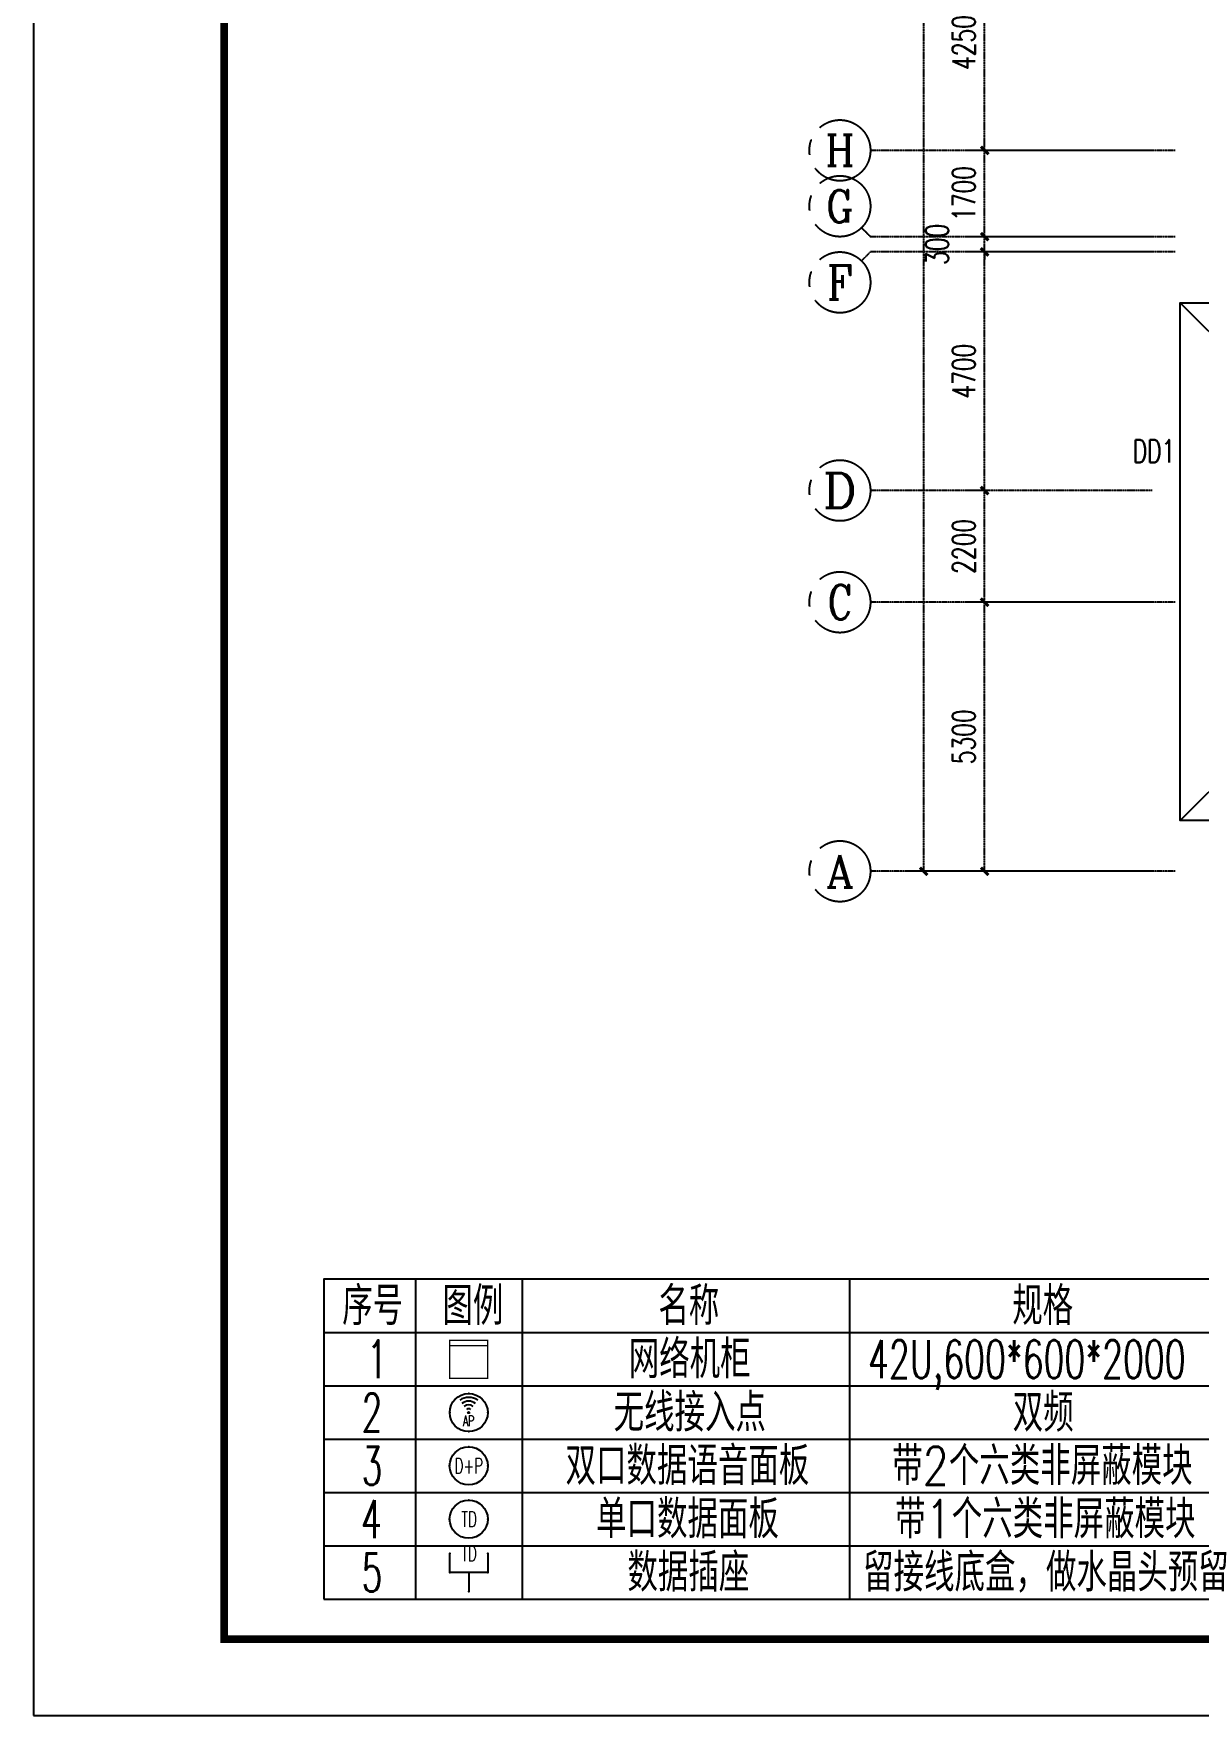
# Model space of a CAD drawing. Extents: x 1241380 to 1952554, y 1012187 to 1766051.
# Drawn here: x 1546439 to 1569373, y 1186195 to 1219321 of the extents above; entities that cross this region are included whole.
import ezdxf
from ezdxf.enums import TextEntityAlignment as Align

# ---------------------------------------------------------------- set-up
doc = ezdxf.new("R2010")
doc.units = 0
doc.linetypes.add('CENTER', pattern=[2, 1.25, -0.25, 0.25, -0.25])
for name, color, linetype in [('1-建筑底图', 8, 'Continuous'), ('AXIS', 251, 'CENTER'), ('AXIS_TEXT', 7, 'Continuous'), ('BTTK', 7, 'Continuous'), ('PUB_TITLE', 7, 'Continuous'), ('TEL_TAB', 7, 'Continuous'), ('WALL', 2, 'Continuous')]:
    doc.layers.add(name, color=color, linetype=linetype)
doc.styles.add('_TCH_AXIS', font='COMPLEX', dxfattribs={"bigfont": 'GBCBIG'})
doc.styles.add('_TCH_DIM', font='SIMPLEX', dxfattribs={"bigfont": 'GBCBIG'})
doc.styles.add('_TCH_DIM_T3', font='SIMPLEX', dxfattribs={"width": 0.705882, "bigfont": 'GBCBIG'})
doc.styles.add('_TEL_DIM', font='SIMPLEX', dxfattribs={"width": 0.8, "height": 3.5, "bigfont": 'HZTXT'})
doc.styles.add('COMPLEX', font='COMPLEX')
doc.styles.add('HZ(TK)', font='geniso.shx', dxfattribs={"width": 0.9, "bigfont": 'hztxt.shx'})
doc.styles.get("Standard").update_dxf_attribs({"font": 'gbeitc.shx', "bigfont": 'gbcbig.shx'})
doc.linetypes.add('JIEDI', pattern='A,1.25,-0.25,0.25,-0.25,0.625,["/",Standard,S=0.6,R=0,X=0,Y=-0.3],0.625,-0.25,0.25,-0.25', length=4)
doc.dimstyles.new('_TCH_ARCH&&150', dxfattribs={"dimtxt": 446.25, "dimasz": 150, "dimexe": 375, "dimexo": 450, "dimgap": 189.375, "dimtad": 1, "dimdec": 0, "dimzin": 0, "dimdsep": 46, "dimtxsty": '_TCH_DIM_T3', "dimblk": 'ARCHTICK', "dimcen": 0.09, "dimclrt": 7, "dimazin": 2, "dimtfac": 1, "dimtdec": 0, "dimtix": 1, "dimtmove": 2, "dimatfit": 3, "dimfxl": 1, "dimtolj": 1, "dimtzin": 0, "dimarcsym": 0})

# ---------------------------------------------------------------- blocks, each defined once
blk = doc.blocks.new('_AXISO')
blk.add_circle((0, 0), 0.5)
at = {"layer": 'AXIS_TEXT', "style": 'COMPLEX', "width": 1.041667}
blk.add_attdef('A', text='', height=0.56, dxfattribs=at).set_placement((-0.25, -0.28), (0.25, -0.28), align=Align.FIT)
blk = doc.blocks.new('_ArchTick')
at = {"color": 0, "linetype": 'ByBlock', "const_width": 0.4}
blk.add_lwpolyline([(-0.5, -0.5), (0.5, 0.5)], dxfattribs=at)
blk = doc.blocks.new('*D137')
at = {"layer": 'AXIS', "color": 0, "lineweight": -2, "transparency": 16777216}
for p, q in [((924408, 863592), (919533, 863592)), ((919908, 773292), (919908, 863592)), ((924408, 773292), (919533, 773292))]:
    blk.add_line(p, q, dxfattribs=at)
at = {"layer": 'Defpoints', "color": 0}
for p in [(919908, 863592), (924858, 863592), (924858, 773292)]:
    blk.add_point(p, dxfattribs=at)
at = {"layer": 'AXIS', "color": 0, "lineweight": -2, "transparency": 16777216, "xscale": 150, "yscale": 150, "zscale": 150}
for p, rotation in [((919908, 863592), 90), ((919908, 773292), 270)]:
    blk.add_blockref('_ArchTick', p, dxfattribs=dict(at, rotation=rotation))
at = {"layer": 'AXIS', "color": 7, "transparency": 16777216, "insert": (919496, 818442), "char_height": 446.2, "attachment_point": 5, "rotation": 90, "style": '_TCH_DIM_T3'}
blk.add_mtext('\\A1;90300', dxfattribs=at)
blk = doc.blocks.new('*D138')
at = {"layer": 'AXIS', "color": 0, "lineweight": -2, "transparency": 16777216}
for p, q in [((924408, 778592), (920733, 778592)), ((921108, 773292), (921108, 778592)), ((924408, 773292), (920733, 773292))]:
    blk.add_line(p, q, dxfattribs=at)
at = {"layer": 'Defpoints', "color": 0}
for p in [(921108, 778592), (924858, 778592), (924858, 773292)]:
    blk.add_point(p, dxfattribs=at)
at = {"layer": 'AXIS', "color": 0, "lineweight": -2, "transparency": 16777216, "xscale": 150, "yscale": 150, "zscale": 150}
for p, rotation in [((921108, 778592), 90), ((921108, 773292), 270)]:
    blk.add_blockref('_ArchTick', p, dxfattribs=dict(at, rotation=rotation))
at = {"layer": 'AXIS', "color": 7, "transparency": 16777216, "insert": (920696, 775942), "char_height": 446.2, "attachment_point": 5, "rotation": 90, "style": '_TCH_DIM_T3'}
blk.add_mtext('\\A1;5300', dxfattribs=at)
blk = doc.blocks.new('*D139')
at = {"layer": 'AXIS', "color": 0, "lineweight": -2, "transparency": 16777216}
for p, q in [((924408, 780792), (920733, 780792)), ((921108, 778592), (921108, 780792)), ((924408, 778592), (920733, 778592))]:
    blk.add_line(p, q, dxfattribs=at)
at = {"layer": 'Defpoints', "color": 0}
for p in [(921108, 780792), (924858, 780792), (924858, 778592)]:
    blk.add_point(p, dxfattribs=at)
at = {"layer": 'AXIS', "color": 0, "lineweight": -2, "transparency": 16777216, "xscale": 150, "yscale": 150, "zscale": 150}
for p, rotation in [((921108, 780792), 90), ((921108, 778592), 270)]:
    blk.add_blockref('_ArchTick', p, dxfattribs=dict(at, rotation=rotation))
at = {"layer": 'AXIS', "color": 7, "transparency": 16777216, "insert": (920696, 779692), "char_height": 446.2, "attachment_point": 5, "rotation": 90, "style": '_TCH_DIM_T3'}
blk.add_mtext('\\A1;2200', dxfattribs=at)
blk = doc.blocks.new('*D140')
at = {"layer": 'AXIS', "color": 0, "lineweight": -2, "transparency": 16777216}
for p, q in [((924408, 785492), (920733, 785492)), ((921108, 780792), (921108, 785492)), ((924408, 780792), (920733, 780792))]:
    blk.add_line(p, q, dxfattribs=at)
at = {"layer": 'Defpoints', "color": 0}
for p in [(921108, 785492), (924858, 785492), (924858, 780792)]:
    blk.add_point(p, dxfattribs=at)
at = {"layer": 'AXIS', "color": 0, "lineweight": -2, "transparency": 16777216, "xscale": 150, "yscale": 150, "zscale": 150}
for p, rotation in [((921108, 785492), 90), ((921108, 780792), 270)]:
    blk.add_blockref('_ArchTick', p, dxfattribs=dict(at, rotation=rotation))
at = {"layer": 'AXIS', "color": 7, "transparency": 16777216, "insert": (920696, 783142), "char_height": 446.2, "attachment_point": 5, "rotation": 90, "style": '_TCH_DIM_T3'}
blk.add_mtext('\\A1;4700', dxfattribs=at)
blk = doc.blocks.new('*D141')
at = {"layer": 'AXIS', "color": 0, "lineweight": -2, "transparency": 16777216}
for p, q in [((924408, 785792), (920733, 785792)), ((921108, 785792), (921108, 785942)), ((921108, 785492), (921108, 785792)), ((924408, 785492), (920733, 785492)), ((921108, 785492), (921108, 785342))]:
    blk.add_line(p, q, dxfattribs=at)
at = {"layer": 'Defpoints', "color": 0}
for p in [(921108, 785792), (924858, 785792), (924858, 785492)]:
    blk.add_point(p, dxfattribs=at)
at = {"layer": 'AXIS', "color": 0, "lineweight": -2, "transparency": 16777216, "xscale": 150, "yscale": 150, "zscale": 150}
for p, rotation in [((921108, 785792), 270), ((921108, 785492), 90)]:
    blk.add_blockref('_ArchTick', p, dxfattribs=dict(at, rotation=rotation))
at = {"layer": 'AXIS', "color": 7, "transparency": 16777216, "insert": (920171, 785642), "char_height": 446.2, "attachment_point": 5, "rotation": 90, "style": '_TCH_DIM_T3'}
blk.add_mtext('\\A1;300', dxfattribs=at)
blk = doc.blocks.new('*D142')
at = {"layer": 'AXIS', "color": 0, "lineweight": -2, "transparency": 16777216}
for p, q in [((924408, 787492), (920733, 787492)), ((921108, 785792), (921108, 787492)), ((924408, 785792), (920733, 785792))]:
    blk.add_line(p, q, dxfattribs=at)
at = {"layer": 'Defpoints', "color": 0}
for p in [(921108, 787492), (924858, 787492), (924858, 785792)]:
    blk.add_point(p, dxfattribs=at)
at = {"layer": 'AXIS', "color": 0, "lineweight": -2, "transparency": 16777216, "xscale": 150, "yscale": 150, "zscale": 150}
for p, rotation in [((921108, 787492), 90), ((921108, 785792), 270)]:
    blk.add_blockref('_ArchTick', p, dxfattribs=dict(at, rotation=rotation))
at = {"layer": 'AXIS', "color": 7, "transparency": 16777216, "insert": (920696, 786642), "char_height": 446.2, "attachment_point": 5, "rotation": 90, "style": '_TCH_DIM_T3'}
blk.add_mtext('\\A1;1700', dxfattribs=at)
blk = doc.blocks.new('*D143')
at = {"layer": 'AXIS', "color": 0, "lineweight": -2, "transparency": 16777216}
for p, q in [((924408, 791742), (920733, 791742)), ((921108, 787492), (921108, 791742)), ((924408, 787492), (920733, 787492))]:
    blk.add_line(p, q, dxfattribs=at)
at = {"layer": 'Defpoints', "color": 0}
for p in [(921108, 791742), (924858, 791742), (924858, 787492)]:
    blk.add_point(p, dxfattribs=at)
at = {"layer": 'AXIS', "color": 0, "lineweight": -2, "transparency": 16777216, "xscale": 150, "yscale": 150, "zscale": 150}
for p, rotation in [((921108, 791742), 90), ((921108, 787492), 270)]:
    blk.add_blockref('_ArchTick', p, dxfattribs=dict(at, rotation=rotation))
at = {"layer": 'AXIS', "color": 7, "transparency": 16777216, "insert": (920696, 789617), "char_height": 446.2, "attachment_point": 5, "rotation": 90, "style": '_TCH_DIM_T3'}
blk.add_mtext('\\A1;4250', dxfattribs=at)
blk = doc.blocks.new('vhtemplate_2020年新竖式图框_A0')
at = {"layer": 'PUB_TITLE', "color": 7}
blk.add_lwpolyline([(0, 0), (1189, 0), (1189, 841), (0, 841)], close=True, dxfattribs=at)
at = {"layer": 'PUB_TITLE', "const_width": 1}
blk.add_lwpolyline([(25, 10), (1179, 10), (1179, 831), (25, 831)], close=True, dxfattribs=at)
at = {"layer": 'BTTK', "color": 4, "style": 'HZ(TK)', "width": 0.9}
for tag, p in [('合作单位', (1144, 743.5)), ('建设单位', (1144, 209.5)), ('工程名称', (1144, 176.5)), ('子项名称', (1154, 160)), ('图纸名称', (1144, 141))]:
    blk.add_attdef(tag, text='', height=3.5, dxfattribs=at).set_placement(p, align=Align.MIDDLE_CENTER)
for tag, p in [('注册证书号', (1156.5, 309.01)), ('注册印章号', (1156.5, 301.01)), ('设计号', (1154, 193)), ('图别', (1137.75, 34)), ('图号', (1170.25, 34)), ('版本号', (1137.75, 26)), ('日期', (1170.25, 26))]:
    blk.add_attdef(tag, text='', height=3.5, dxfattribs=at).set_placement(p, align=Align.MIDDLE)
blk = doc.blocks.new('$equip_U$00000092(win7-PC-hzk)')
at = {"const_width": 0.04}
blk.add_lwpolyline([(-0.6, 1.2), (0.6, 1.2), (0.6, 0), (-0.6, 0)], close=True, dxfattribs=at)
blk.add_lwpolyline([(-0.6, 1.028), (0.6, 1.028)], dxfattribs=at)
at = {"color": 7, "style": '_TEL_DIM', "flags": 1}
for tag in ['A', 'REMARK']:
    blk.add_attdef(tag, text='', height=0.00002, dxfattribs=at).set_placement((0, 0), align=Align.MIDDLE_CENTER)
at = {"color": 7, "style": '_TEL_DIM'}
blk.add_attdef('$TEXT$', text='', height=0.00002, dxfattribs=at).set_placement((0, 0), align=Align.MIDDLE_CENTER)
blk = doc.blocks.new('$equip_U$00000091(win7-PC-hzk)')
for radius in [0.714, 0.0272]:
    blk.add_circle((0, 0), radius)
for radius in [0.571, 0.428, 0.285, 0.143]:
    blk.add_arc((0, 0), radius, 53.70489, 126.29511)
for p in [(0, 0.714), (-0.714, 0), (0.714, 0), (0, -0.714)]:
    blk.add_point(p)
at = {"color": 7, "style": '_TEL_DIM', "flags": 1}
for tag in ['A', 'REMARK']:
    blk.add_attdef(tag, text='', height=0.00002, dxfattribs=at).set_placement((0, 0), align=Align.MIDDLE_CENTER)
at = {"color": 7, "style": '_TEL_DIM', "width": 0.7}
blk.add_attdef('$TEXT$', text='', height=0.4, dxfattribs=at).set_placement((0, -0.31), align=Align.MIDDLE_CENTER)
blk = doc.blocks.new('$equip_U$00000077(win7-PC-hzk)')
blk.add_circle((0, 0.5), 0.5)
for p in [(0, 0.999), (-0.5, 0.5), (0.5, 0.5)]:
    blk.add_point(p)
at = {"color": 7, "style": '_TEL_DIM', "width": 0.7}
blk.add_attdef('$TEXT$', text='', height=0.4, dxfattribs=at).set_placement((0, 0.5), align=Align.MIDDLE_CENTER)
at = {"color": 7, "style": '_TEL_DIM', "flags": 1}
for tag in ['A', 'REMARK']:
    blk.add_attdef(tag, text='', height=0.00002, dxfattribs=at).set_placement((0, 0), align=Align.MIDDLE_CENTER)
blk = doc.blocks.new('$equip_U$00000076(win7-PC-hzk)')
blk.add_circle((0, 0.5), 0.5)
for p in [(0, 0.999), (-0.5, 0.5), (0.5, 0.5)]:
    blk.add_point(p)
at = {"color": 7, "style": '_TEL_DIM'}
blk.add_attdef('$TEXT$', text='', height=0.4, dxfattribs=at).set_placement((0, 0.5), align=Align.MIDDLE_CENTER)
at = {"color": 7, "style": '_TEL_DIM', "flags": 1}
for tag in ['A', 'REMARK']:
    blk.add_attdef(tag, text='', height=0.00002, dxfattribs=at).set_placement((0, 0), align=Align.MIDDLE_CENTER)
blk = doc.blocks.new('$equip$00002670')
for p, q in [((-0.5, 0.499), (-0.5, 0.999)), ((0.5, 0.999), (0.5, 0.499)), ((0.5, 0.499), (-0.5, 0.499)), ((0, 0.5), (0, 0))]:
    blk.add_line(p, q)
for p in [(-0.5, 0.999), (0.5, 0.999), (-0.5, 0.499), (0.5, 0.499), (0, 0)]:
    blk.add_point(p)
at = {"color": 7, "style": '_TEL_DIM'}
blk.add_attdef('$TEXT$', text='', height=0.4, dxfattribs=at).set_placement((0, 0.999), align=Align.MIDDLE_CENTER)
at = {"color": 7, "style": '_TEL_DIM', "flags": 1}
blk.add_attdef('A', text='', height=0.000025, dxfattribs=at).set_placement((0, 0), align=Align.MIDDLE_CENTER)
blk = doc.blocks.new('ERT')
at = {"layer": 'AXIS'}
for p, q in [((924858.2, 787492.1), (918858.2, 787492.1)), ((918682.5, 785967.8), (918858.2, 785792.1)), ((924858.2, 785792.1), (918858.2, 785792.1)), ((918682.5, 785316.3), (918858.2, 785492.1)), ((924858.2, 785492.1), (918858.2, 785492.1)), ((921108.2, 780792.1), (918858.2, 780792.1)), ((924858.2, 778592.1), (918858.2, 778592.1)), ((924858.2, 773292.1), (918858.2, 773292.1))]:
    blk.add_line(p, q, dxfattribs=at)
ref = blk.add_blockref('_AXISO', (918258.2, 787492.1), dxfattribs=dict(at, xscale=1200, yscale=1200, zscale=1200))
ref.add_attrib('A', 'H', dxfattribs={"layer": 'AXIS_TEXT', "height": 608.3, "style": '_TCH_AXIS'}).set_placement((917968.5, 787187.9), (918547.9, 787187.9), align=Align.FIT)
ref = blk.add_blockref('_AXISO', (918258.2, 786392.1), dxfattribs=dict(at, xscale=1200, yscale=1200, zscale=1200))
ref.add_attrib('A', 'G', dxfattribs={"layer": 'AXIS_TEXT', "height": 637.8, "style": '_TCH_AXIS'}).set_placement((917984.9, 786073.2), (918531.5, 786073.2), align=Align.FIT)
ref = blk.add_blockref('_AXISO', (918258.2, 784892.1), dxfattribs=dict(at, xscale=1200, yscale=1200, zscale=1200))
ref.add_attrib('A', 'F', dxfattribs={"layer": 'AXIS_TEXT', "height": 668.2, "style": '_TCH_AXIS'}).set_placement((918003.7, 784558), (918512.7, 784558), align=Align.FIT)
ref = blk.add_blockref('_AXISO', (918258.2, 780792.1), dxfattribs=dict(at, xscale=1200, yscale=1200, zscale=1200))
ref.add_attrib('A', 'D', dxfattribs={"layer": 'AXIS_TEXT', "height": 678.8, "style": '_TCH_AXIS', "width": 1.235294}).set_placement((917918.8, 780452.7), (918597.6, 780452.7), align=Align.FIT)
ref = blk.add_blockref('_AXISO', (918258.2, 778592.1), dxfattribs=dict(at, xscale=1200, yscale=1200, zscale=1200))
ref.add_attrib('A', 'C', dxfattribs={"layer": 'AXIS_TEXT', "height": 683.5, "style": '_TCH_AXIS'}).set_placement((918014.1, 778250.3), (918502.3, 778250.3), align=Align.FIT)
ref = blk.add_blockref('_AXISO', (918258.2, 773292.1), dxfattribs=dict(at, xscale=1200, yscale=1200, zscale=1200))
ref.add_attrib('A', 'A', dxfattribs={"layer": 'AXIS_TEXT', "height": 637.8, "style": '_TCH_AXIS'}).set_placement((917984.9, 772973.2), (918531.5, 772973.2), align=Align.FIT)
for p1, p2, distance, picture, middle in [((924858.2, 773292.1), (924858.2, 863592.1), 4950, '*D137', (919495.7, 818442.1)), ((924858.2, 787492.1), (924858.2, 791742.1), 3750, '*D143', (920695.7, 789617.1)), ((924858.2, 785792.1), (924858.2, 787492.1), 3750, '*D142', (920695.7, 786642.1)), ((924858.2, 780792.1), (924858.2, 785492.1), 3750, '*D140', (920695.7, 783142.1)), ((924858.2, 778592.1), (924858.2, 780792.1), 3750, '*D139', (920695.7, 779692.1)), ((924858.2, 773292.1), (924858.2, 778592.1), 3750, '*D138', (920695.7, 775942.1))]:
    dim = blk.add_aligned_dim(p1=p1, p2=p2, distance=distance, dimstyle='_TCH_ARCH&&150', dxfattribs=at)
    dim.commit()
    dim.dimension.update_dxf_attribs({"geometry": picture, "text_midpoint": middle})
dim = blk.add_linear_dim(base=(921108.2, 785792.1), p1=(924858.2, 785492.1), p2=(924858.2, 785792.1), angle=90, dimstyle='_TCH_ARCH&&150', dxfattribs=at)
dim.commit()
dim.dimension.update_dxf_attribs({"geometry": '*D141', "text_midpoint": (920170.7, 785642.1), "dimtype": 161})
blk = doc.blocks.new('1-一层建筑底图')
at = {"layer": '1-建筑底图', "color": 8}
for p, q in [((-1750, 11350), (-550, 10150)), ((-550, 2350), (-1750, 1150))]:
    blk.add_line(p, q, dxfattribs=at)
blk.add_lwpolyline([(55850, -1150), (-1150, -1150), (-1150, 1150), (-1750, 1150), (-1750, 11350), (-1150, 11350), (-1150, 13650), (8600, 13650), (8600, 18950)], dxfattribs=at)
blk.add_blockref('ERT', (-926708, -773142), dxfattribs=at)
at = {"layer": '1-建筑底图', "color": 8, "style": '_TCH_DIM', "width": 0.705882}
blk.add_text('DD1', height=446.2, dxfattribs=at).set_placement((-2684, 8204))

msp = doc.modelspace()

# ---------------------------------------------------------------- linework, layer by layer
at = {"layer": 'TEL_TAB'}
msp.add_lwpolyline([(1552155.9, 1188484.3), (1606122.5, 1188484.3), (1606122.5, 1194784.3), (1552155.9, 1194784.3)], close=True, dxfattribs=at)
for points in [[(1553955.9, 1194784.3), (1553955.9, 1188484.3)], [(1556055.9, 1194784.3), (1556055.9, 1188484.3)], [(1562505.9, 1194784.3), (1562505.9, 1188484.3)], [(1552155.9, 1193734.3), (1606122.5, 1193734.3)], [(1552155.9, 1192684.3), (1606122.5, 1192684.3)], [(1552155.9, 1191634.3), (1606122.5, 1191634.3)], [(1552155.9, 1190584.3), (1606122.5, 1190584.3)], [(1552155.9, 1189534.3), (1606122.5, 1189534.3)]]:
    msp.add_lwpolyline(points, dxfattribs=at)

# ---------------------------------------------------------------- block references
at = {"layer": '1-建筑底图', "linetype": 'JIEDI'}
msp.add_blockref('1-一层建筑底图', (1570765, 1202671.1), dxfattribs=at)
at = {"layer": 'TEL_TAB', "color": 0}
for name, p, xscale, yscale, zscale in [('$equip_U$00000092(win7-PC-hzk)', (1555005.9, 1192834.3), 624.9999999029873, 624.9999999029873, 624.9999999029873), ('$equip_U$00000091(win7-PC-hzk)', (1555005.9, 1192159.3, 0), 525.3609775496477, 525.3609775496477, 525.3609775496477), ('$equip_U$00000077(win7-PC-hzk)', (1555005.9, 1190734.3, 0), 750.7499849711435, 750.7499849711435, 750.7499849711435), ('$equip_U$00000076(win7-PC-hzk)', (1555005.9, 1189684.3, 0), 750.7499849711435, 750.7499849711435, 750.7499849711435), ('$equip$00002670', (1555005.9, 1188634.7), 750, 750, 750)]:
    msp.add_blockref(name, p, dxfattribs=dict(at, xscale=xscale, yscale=yscale, zscale=zscale))
at = {"layer": 'WALL', "xscale": 150, "yscale": 150, "zscale": 150}
msp.add_blockref('vhtemplate_2020年新竖式图框_A0', (1546439.2, 1186194.8), dxfattribs=at)

# ---------------------------------------------------------------- texts
at = {"color": 0, "style": '_TEL_DIM', "width": 0.64}
for s, height, p in [('REMARK', 0.0125, (1555005.9, 1192834.3)), ('AP', 210.14, (1554890.6, 1191891.2, 0)), ('D+P', 300.3, (1554726.8, 1190959.2, 0)), ('TD', 300.3, (1554859.5, 1189909.2, 0)), ('TD', 300, (1554859.6, 1189233.9))]:
    msp.add_text(s, height=height, dxfattribs=at).set_placement(p)
at = {"layer": 'TEL_TAB', "style": '_TEL_DIM'}
for s, width, p in [('序号', 0.8, (1552515, 1193884.3)), ('图例', 0.8, (1554488.6, 1193884.3)), ('名称', 0.8, (1558740, 1193884.3)), ('规格', 0.8, (1565707.5, 1193884.3)), ('1', 0.64, (1552998.8, 1192834.3)), ('网络机柜', 0.8, (1558156.5, 1192834.3)), ('42U,600*600*2000', 0.64, (1562868.8, 1192834.3)), ('无线接入点', 0.8, (1557858.9, 1191784.3)), ('双频', 0.8, (1565717, 1191784.3)), ('2', 0.64, (1552895.9, 1191784.3)), ('双口数据语音面板', 0.8, (1556911.6, 1190734.3)), ('带2个六类非屏蔽模块', 0.8, (1563345.5, 1190734.3)), ('3', 0.64, (1552895.9, 1190734.3)), ('4', 0.64, (1552884.5, 1189684.3)), ('单口数据面板', 0.8, (1557514, 1189684.3)), ('带1个六类非屏蔽模块', 0.8, (1563402.6, 1189684.3)), ('5', 0.64, (1552895.9, 1188634.3)), ('数据插座', 0.8, (1558130.5, 1188634.3)), ('留接线底盒，做水晶头预留', 0.8, (1562771.3, 1188634.3))]:
    msp.add_text(s, height=750, dxfattribs=dict(at, width=width)).set_placement(p)

doc.saveas('drawing.dxf')
